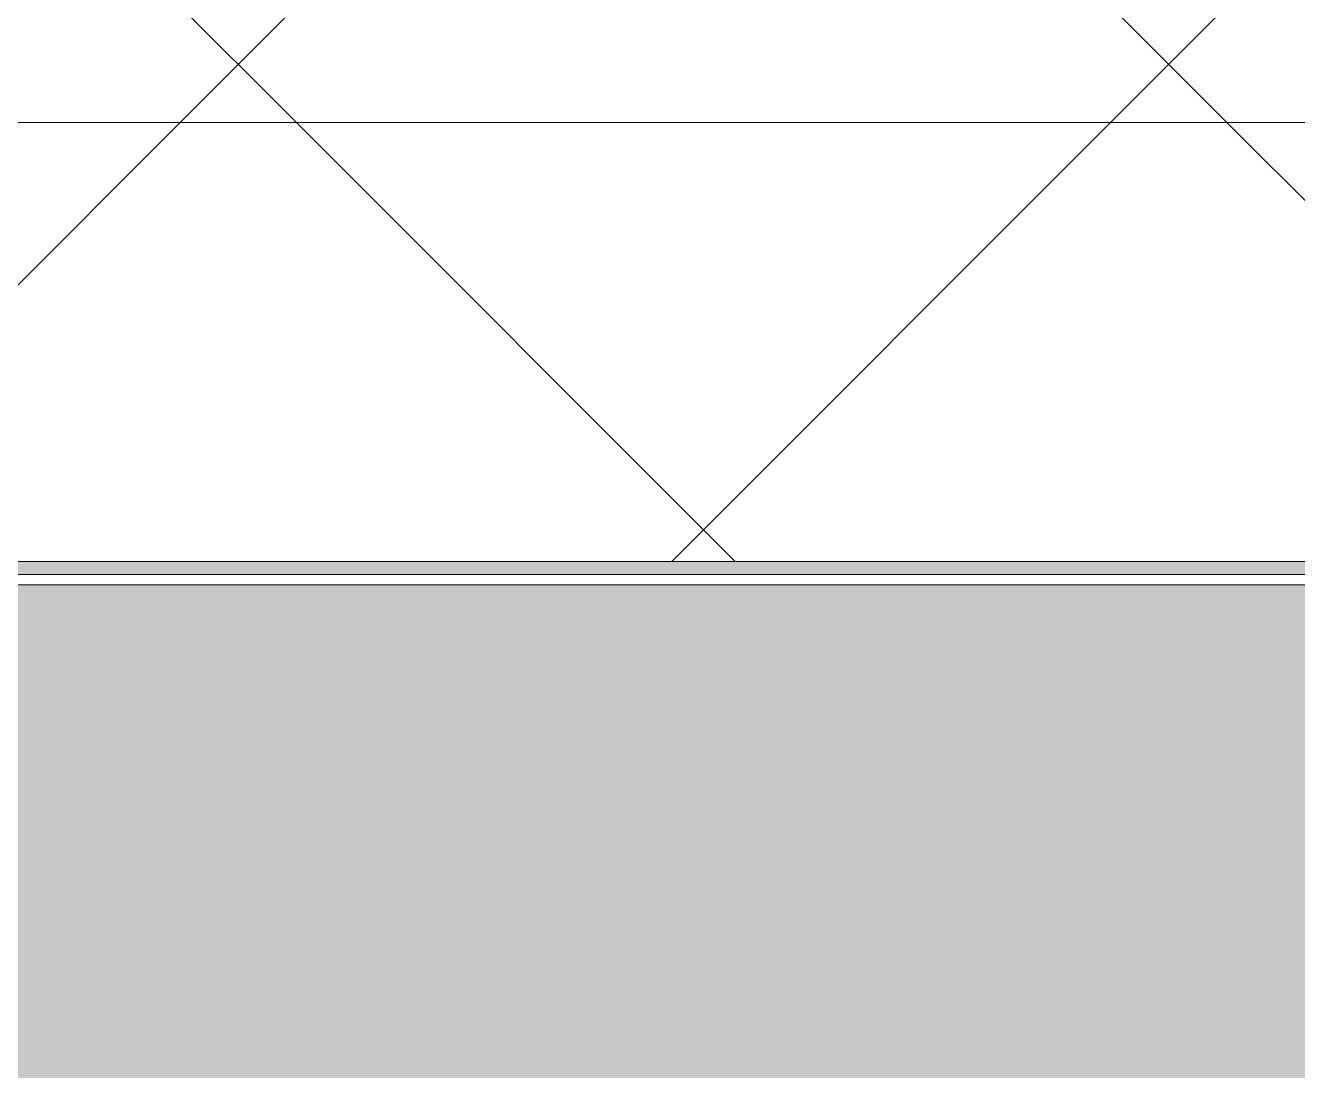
# Model space of a CAD drawing. Header units: millimetres. Extents: x -515342 to 330399, y -224905 to 507333.
# Drawn here: x 144495.5 to 144785.5, y 101427.1 to 101665.2 of the extents above; entities that cross this region are included whole.
import ezdxf

# ---------------------------------------------------------------- set-up
doc = ezdxf.new("R2010")
doc.units = ezdxf.units.MM
doc.layers.add('Крыша', color=7, linetype='Continuous', lineweight=0)
pattern_1 = [(45, (136801.12, 95610.5), (-106.066, 106.066), []), (135, (136801.12, 95610.5), (-106.066, -106.066), [])]

msp = doc.modelspace()

# ---------------------------------------------------------------- hatches: boundary and pattern name
at = {"layer": 'Крыша'}
h = msp.add_hatch(dxfattribs=at)
h.set_pattern_fill('FP_21', color=256, style=0, pattern_type=2)
h.set_pattern_definition(pattern_1)
h.paths.add_polyline_path([(88355.5296, 101643.0924), (113250.5296, 101643.0924), (113250.5296, 101743.0924), (88355.5296, 101743.0924)])
h.paths.add_polyline_path([(119287.0922, 101643.0924), (137020.5296, 101643.0924), (137020.5296, 101743.0924), (113590.5296, 101743.0924), (113590.5296, 101643.0924), (119079.9006, 101643.0924)])
h.paths.add_polyline_path([(145393.2321, 101643.0924), (164430.5296, 101643.0924), (164430.5296, 101743.0924), (143815.5296, 101743.0924), (143815.5296, 101643.0924), (145186.0405, 101643.0924)])
h.paths.add_polyline_path([(168184.3067, 101643.0924), (189585.5296, 101643.0924), (189585.5296, 101743.0924), (164770.5296, 101743.0924), (164770.5296, 101643.0924), (167977.1151, 101643.0924)])
h = msp.add_hatch(dxfattribs=at)
h.set_pattern_fill('FP_21', color=256, style=0, pattern_type=2)
h.set_pattern_definition(pattern_1)
h.paths.add_polyline_path([(88355.5296, 101543.0924), (113250.5296, 101543.0924), (113250.5296, 101643.0924), (88355.5296, 101643.0924), (88355.5296, 101636.3574)])
h.paths.add_polyline_path([(113590.5296, 101543.0924), (137020.5296, 101543.0924), (137020.5296, 101643.0924), (113590.5296, 101643.0924), (113590.5296, 101636.3574)])
h.paths.add_polyline_path([(143815.5296, 101543.0924), (164430.5296, 101543.0924), (164430.5296, 101643.0924), (143815.5296, 101643.0924), (143815.5296, 101636.3574)])
h.paths.add_polyline_path([(165905.1992, 101543.0924), (189585.5296, 101543.0924), (189585.5296, 101643.0924), (164770.5296, 101643.0924), (164770.5296, 101543.0924), (165698.0076, 101543.0924)])
h = msp.add_hatch(color=256, dxfattribs=at)
h.paths.add_polyline_path([(92973.7607, 101540.0924), (113250.5296, 101540.0924), (113250.5296, 101543.0924), (88355.5296, 101543.0924), (88355.5296, 101540.0924), (92766.5691, 101540.0924)])
h.paths.add_polyline_path([(118872.709, 101540.0924), (137020.5296, 101540.0924), (137020.5296, 101543.0924), (113590.5296, 101543.0924), (113590.5296, 101540.0924), (118665.5174, 101540.0924)])
h.paths.add_polyline_path([(154095.2788, 101540.0924), (164430.5296, 101540.0924), (164430.5296, 101543.0924), (143815.5296, 101543.0924), (143815.5296, 101540.0924), (153888.0872, 101540.0924)])
h.paths.add_polyline_path([(164770.5296, 101540.0924), (189585.5296, 101540.0924), (189585.5296, 101543.0924), (164770.5296, 101543.0924)])
h = msp.add_hatch(dxfattribs=at)
h.set_pattern_fill('FP_1', color=256, style=0, pattern_type=2)
h.set_pattern_definition([(45, (136801.12, 95610.5), (-224.5064, 224.5064), []), (45, (137025.63, 95610.5), (-224.5064, 224.5064), [396.875, -79.375, 3.353, -76.022])])
h.paths.add_polyline_path([(137020.5296, 101317.7385), (189585.5296, 101317.7385), (189585.5296, 101537.7385), (137020.5296, 101537.7385), (137020.5296, 101451.7324)])

# ---------------------------------------------------------------- linework, layer by layer
for p, q in [((143815.5296, 101643.0924), (164430.5296, 101643.0924)), ((143815.5296, 101543.0924), (164430.5296, 101543.0924)), ((189585.5296, 101537.7385), (137020.5296, 101537.7385)), ((143815.5296, 101540.0924), (164430.5296, 101540.0924))]:
    msp.add_line(p, q, dxfattribs=at)

doc.saveas('drawing.dxf')
